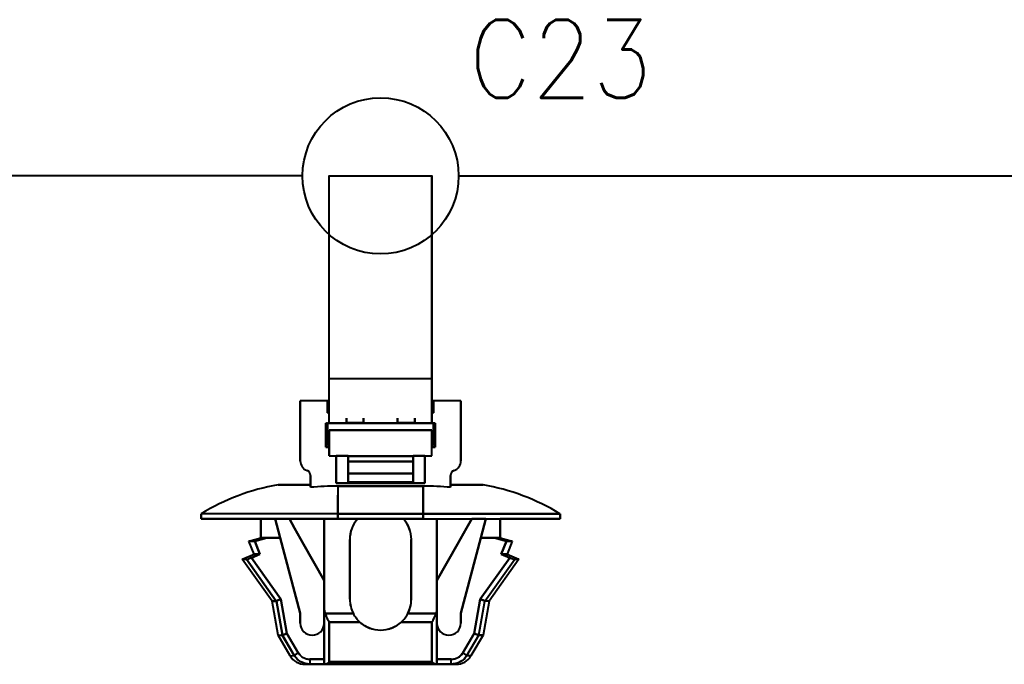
# Model space of a CAD drawing. Header units: inches. Extents: x 47316 to 59086, y 3141 to 11743.
# Drawn here: x 52613.56 to 52645.1, y 8608.08 to 8628.72 of the extents above; entities that cross this region are included whole.
import ezdxf

# ---------------------------------------------------------------- set-up
doc = ezdxf.new("R2010")
doc.units = ezdxf.units.IN
doc.header["$MEASUREMENT"] = 0
doc.styles.get("Standard").update_dxf_attribs({"font": ''})
doc.styles.get('Standard').set_extended_font_data('SimSun')
doc.linetypes.add('_VH_OTCON', pattern='A,0.0001,[7,VeSys.shx,S=0.1,R=0,X=0,Y=0],-0.4,[7,VeSys.shx,S=0.1,R=0,X=0,Y=0],-0.4,["X",Standard,S=1,R=0,X=-0.5,Y=-0.5],-0.0001,[7,VeSys.shx,S=0.1,R=0,X=0,Y=0],-0.4', length=1.2002)

msp = doc.modelspace()

# ---------------------------------------------------------------- linework, layer by layer
at = {"color": 0, "linetype": '_VH_OTCON', "lineweight": -2, "ltscale": 5}
for p, q in [((52622.623, 8623.716), (52554.058, 8623.716)), ((52627.623, 8623.716), (52817.851, 8623.716))]:
    msp.add_line(p, q, dxfattribs=at)
at = {"color": 0, "ltscale": 0.378893}
msp.add_line((52626.765, 8617.216), (52626.765, 8623.716), dxfattribs=at)
at = {"color": 0, "ltscale": 0.37888}
msp.add_line((52626.765, 8617.216), (52626.765, 8623.716), dxfattribs=at)
at = {"color": 7, "ltscale": 0.108633}
msp.add_line((52623.481, 8616.51), (52623.481, 8618.888), dxfattribs=at)
at = {"color": 7, "ltscale": 0.098454}
msp.add_line((52623.481, 8616.51), (52623.481, 8618.665), dxfattribs=at)
at = {"color": 7, "ltscale": 0.057913}
msp.add_line((52623.481, 8616.51), (52623.481, 8617.778), dxfattribs=at)
at = {"color": 7, "ltscale": 0.0644}
for p, q in [((52623.481, 8615.806), (52623.481, 8617.216)), ((52623.481, 8615.806), (52623.481, 8617.216)), ((52626.765, 8617.216), (52626.765, 8615.806)), ((52626.765, 8615.806), (52626.765, 8617.216))]:
    msp.add_line(p, q, dxfattribs=at)
at = {"color": 7, "ltscale": 0.025}
for p, q in [((52622.551, 8615.963), (52622.551, 8616.51)), ((52624.576, 8615.806), (52624.029, 8615.806)), ((52624.576, 8615.806), (52624.029, 8615.806)), ((52624.576, 8615.798), (52624.029, 8615.798)), ((52626.218, 8615.806), (52625.67, 8615.806)), ((52626.218, 8615.806), (52625.67, 8615.806))]:
    msp.add_line(p, q, dxfattribs=at)
at = {"color": 7, "ltscale": 0.039999}
for p, q in [((52623.427, 8616.51), (52622.551, 8616.51)), ((52623.427, 8616.51), (52622.551, 8616.51)), ((52627.695, 8616.51), (52626.82, 8616.51)), ((52627.695, 8616.51), (52626.82, 8616.51))]:
    msp.add_line(p, q, dxfattribs=at)
at = {"color": 7, "ltscale": 0.022501}
for p, q in [((52622.551, 8616.51), (52622.551, 8616.017)), ((52622.551, 8616.51), (52622.551, 8616.017)), ((52627.695, 8616.51), (52627.695, 8616.017)), ((52627.695, 8616.017), (52627.695, 8616.51))]:
    msp.add_line(p, q, dxfattribs=at)
at = {"color": 7, "ltscale": 0.0175}
for p, q in [((52623.427, 8616.51), (52623.427, 8616.127)), ((52623.427, 8616.51), (52623.427, 8616.127)), ((52623.427, 8616.127), (52623.427, 8616.51)), ((52626.82, 8616.51), (52626.82, 8616.127)), ((52626.82, 8616.127), (52626.82, 8616.51))]:
    msp.add_line(p, q, dxfattribs=at)
at = {"color": 7, "ltscale": 0.002499}
for p, q in [((52623.481, 8616.51), (52623.427, 8616.51)), ((52626.82, 8616.51), (52626.765, 8616.51)), ((52623.427, 8616.127), (52623.481, 8616.127)), ((52623.481, 8616.127), (52623.427, 8616.127)), ((52626.765, 8616.127), (52626.82, 8616.127)), ((52626.82, 8616.127), (52626.765, 8616.127)), ((52623.372, 8615.798), (52623.427, 8615.798)), ((52623.372, 8615.798), (52623.427, 8615.798)), ((52626.874, 8615.798), (52626.82, 8615.798)), ((52626.82, 8615.798), (52626.874, 8615.798)), ((52626.82, 8615.798), (52626.874, 8615.798)), ((52623.427, 8615.087), (52623.481, 8615.087)), ((52623.481, 8615.087), (52623.427, 8615.087)), ((52623.427, 8615.087), (52623.481, 8615.087)), ((52626.765, 8615.087), (52626.82, 8615.087)), ((52626.82, 8615.087), (52626.765, 8615.087)), ((52626.765, 8615.087), (52626.82, 8615.087))]:
    msp.add_line(p, q, dxfattribs=at)
at = {"color": 7, "ltscale": 2.6e-05}
for p, q in [((52623.427, 8616.509), (52623.427, 8616.51)), ((52626.82, 8616.51), (52626.82, 8616.509))]:
    msp.add_line(p, q, dxfattribs=at)
at = {"color": 7, "ltscale": 0.064999}
for p, q in [((52622.551, 8616.017), (52622.551, 8614.594)), ((52622.551, 8616.017), (52622.551, 8614.594)), ((52627.695, 8616.017), (52627.695, 8614.594)), ((52627.695, 8614.594), (52627.695, 8616.017))]:
    msp.add_line(p, q, dxfattribs=at)
at = {"color": 7, "ltscale": 0.0625}
msp.add_line((52622.551, 8614.594), (52622.551, 8615.963), dxfattribs=at)
at = {"color": 7, "ltscale": 0.0075}
for p, q in [((52624.029, 8615.798), (52624.029, 8615.963)), ((52624.029, 8615.963), (52624.029, 8615.798)), ((52624.576, 8615.963), (52624.576, 8615.798)), ((52624.576, 8615.798), (52624.576, 8615.963)), ((52625.67, 8615.798), (52625.67, 8615.963)), ((52625.67, 8615.963), (52625.67, 8615.798)), ((52626.218, 8615.963), (52626.218, 8615.798)), ((52626.218, 8615.798), (52626.218, 8615.963)), ((52619.377, 8612.898), (52619.377, 8612.734)), ((52619.377, 8612.734), (52619.377, 8612.898)), ((52623.755, 8612.898), (52623.755, 8612.734)), ((52623.755, 8612.734), (52623.755, 8612.898)), ((52626.491, 8612.734), (52626.491, 8612.898)), ((52626.491, 8612.898), (52626.491, 8612.734)), ((52630.87, 8612.898), (52630.87, 8612.734)), ((52630.87, 8612.734), (52630.87, 8612.898)), ((52622.859, 8608.246), (52622.859, 8608.082)), ((52622.859, 8608.246), (52622.859, 8608.082)), ((52623.317, 8608.082), (52623.317, 8608.246)), ((52627.388, 8608.082), (52627.388, 8608.246)), ((52627.388, 8608.082), (52627.388, 8608.246))]:
    msp.add_line(p, q, dxfattribs=at)
at = {"color": 7, "ltscale": 0.000629}
msp.add_line((52623.386, 8615.798), (52623.372, 8615.798), dxfattribs=at)
at = {"color": 7, "ltscale": 0.035001}
for p, q in [((52623.372, 8615.798), (52623.372, 8615.032)), ((52623.372, 8615.032), (52623.372, 8615.798)), ((52626.874, 8615.032), (52626.874, 8615.798)), ((52626.874, 8615.032), (52626.874, 8615.798)), ((52626.874, 8615.798), (52626.874, 8615.032)), ((52623.755, 8612.734), (52623.755, 8613.5)), ((52623.755, 8612.734), (52623.755, 8613.5))]:
    msp.add_line(p, q, dxfattribs=at)
at = {"color": 7, "ltscale": 0.154999}
for p, q in [((52623.427, 8615.798), (52626.82, 8615.798)), ((52626.82, 8615.798), (52623.427, 8615.798))]:
    msp.add_line(p, q, dxfattribs=at)
at = {"color": 7, "ltscale": 0.032501}
for p, q in [((52623.427, 8615.798), (52623.427, 8615.087)), ((52623.427, 8615.798), (52623.427, 8615.087)), ((52626.82, 8615.798), (52626.82, 8615.087)), ((52626.82, 8615.087), (52626.82, 8615.798))]:
    msp.add_line(p, q, dxfattribs=at)
at = {"color": 7, "ltscale": 0.021939}
msp.add_line((52623.427, 8615.798), (52623.427, 8615.318), dxfattribs=at)
at = {"color": 7, "ltscale": 0.000322}
msp.add_line((52624.576, 8615.798), (52624.576, 8615.805), dxfattribs=at)
at = {"color": 7, "ltscale": 0.023056}
msp.add_line((52626.175, 8615.798), (52625.67, 8615.798), dxfattribs=at)
at = {"color": 7, "ltscale": 0.000368}
msp.add_line((52626.218, 8615.806), (52626.218, 8615.798), dxfattribs=at)
at = {"color": 7, "ltscale": 0.010562}
msp.add_line((52623.427, 8615.087), (52623.427, 8615.318), dxfattribs=at)
at = {"color": 7, "ltscale": 0.15}
for p, q in [((52626.765, 8615.58), (52623.481, 8615.58)), ((52623.481, 8615.58), (52626.765, 8615.58)), ((52623.481, 8614.759), (52626.765, 8614.759)), ((52623.481, 8614.759), (52626.765, 8614.759)), ((52626.765, 8608.164), (52623.481, 8608.164)), ((52623.481, 8608.164), (52626.765, 8608.164))]:
    msp.add_line(p, q, dxfattribs=at)
at = {"color": 7, "ltscale": 0.0375}
for p, q in [((52623.481, 8615.58), (52623.481, 8614.759)), ((52623.481, 8614.759), (52623.481, 8615.58)), ((52626.765, 8614.759), (52626.765, 8615.58)), ((52626.765, 8614.759), (52626.765, 8615.58))]:
    msp.add_line(p, q, dxfattribs=at)
at = {"color": 7, "ltscale": 0.004999}
for p, q in [((52623.372, 8615.032), (52623.481, 8615.032)), ((52623.481, 8615.032), (52623.372, 8615.032)), ((52626.765, 8615.032), (52626.874, 8615.032)), ((52626.874, 8615.032), (52626.765, 8615.032))]:
    msp.add_line(p, q, dxfattribs=at)
at = {"color": 7, "ltscale": 0.002502}
msp.add_line((52623.481, 8615.032), (52623.481, 8615.087), dxfattribs=at)
at = {"color": 7, "ltscale": 0.040002}
for p, q in [((52623.7, 8614.759), (52623.7, 8613.883)), ((52623.7, 8613.883), (52623.7, 8614.759)), ((52626.546, 8613.883), (52626.546, 8614.759)), ((52626.546, 8613.883), (52626.546, 8614.759)), ((52626.546, 8614.759), (52626.546, 8613.883))]:
    msp.add_line(p, q, dxfattribs=at)
at = {"color": 7, "ltscale": 0.017502}
for p, q in [((52624.083, 8614.759), (52623.7, 8614.759)), ((52626.546, 8614.759), (52626.163, 8614.759))]:
    msp.add_line(p, q, dxfattribs=at)
at = {"color": 7, "ltscale": 0.00087}
for p, q in [((52624.083, 8614.74), (52624.083, 8614.759)), ((52624.083, 8614.759), (52624.083, 8614.74)), ((52626.163, 8614.74), (52626.163, 8614.759)), ((52626.163, 8614.759), (52626.163, 8614.74))]:
    msp.add_line(p, q, dxfattribs=at)
at = {"color": 7, "ltscale": 0.023952}
msp.add_line((52624.083, 8614.234), (52624.083, 8614.759), dxfattribs=at)
at = {"color": 7, "ltscale": 0.007443}
for p, q in [((52624.083, 8614.577), (52624.083, 8614.74)), ((52624.083, 8614.74), (52624.083, 8614.577)), ((52626.163, 8614.577), (52626.163, 8614.74)), ((52626.163, 8614.74), (52626.163, 8614.577))]:
    msp.add_line(p, q, dxfattribs=at)
at = {"color": 7, "ltscale": 0.095001}
for p, q in [((52624.083, 8614.74), (52626.163, 8614.74)), ((52626.163, 8614.74), (52624.083, 8614.74)), ((52624.083, 8614.577), (52626.163, 8614.577)), ((52626.163, 8614.577), (52624.083, 8614.577)), ((52626.163, 8614.186), (52624.083, 8614.186)), ((52624.083, 8614.186), (52626.163, 8614.186)), ((52626.163, 8613.914), (52624.083, 8613.914))]:
    msp.add_line(p, q, dxfattribs=at)
at = {"color": 7, "ltscale": 0.017839}
for p, q in [((52624.083, 8614.186), (52624.083, 8614.577)), ((52624.083, 8614.577), (52624.083, 8614.186)), ((52626.163, 8614.186), (52626.163, 8614.577)), ((52626.163, 8614.577), (52626.163, 8614.186))]:
    msp.add_line(p, q, dxfattribs=at)
at = {"color": 7, "ltscale": 0.013786}
msp.add_line((52622.879, 8613.828), (52622.879, 8614.13), dxfattribs=at)
at = {"color": 7, "ltscale": 0.017471}
for p, q in [((52622.879, 8613.747), (52622.879, 8614.13)), ((52627.367, 8613.747), (52627.367, 8614.13))]:
    msp.add_line(p, q, dxfattribs=at)
at = {"color": 7, "ltscale": 0.017476}
for p, q in [((52622.879, 8614.13), (52622.879, 8613.747)), ((52627.367, 8614.13), (52627.367, 8613.747))]:
    msp.add_line(p, q, dxfattribs=at)
at = {"color": 7, "ltscale": 0.014789}
msp.add_line((52624.083, 8614.207), (52624.083, 8613.883), dxfattribs=at)
at = {"color": 7, "ltscale": 0.013841}
for p, q in [((52624.083, 8613.883), (52624.083, 8614.186)), ((52626.163, 8614.186), (52626.163, 8613.883))]:
    msp.add_line(p, q, dxfattribs=at)
at = {"color": 7, "ltscale": 0.012407}
for p, q in [((52624.083, 8613.914), (52624.083, 8614.186)), ((52626.163, 8613.914), (52626.163, 8614.186))]:
    msp.add_line(p, q, dxfattribs=at)
at = {"color": 7, "ltscale": 0.047501}
for p, q in [((52621.839, 8613.828), (52622.879, 8613.828)), ((52622.879, 8613.828), (52621.839, 8613.828)), ((52627.367, 8613.828), (52628.407, 8613.828)), ((52628.407, 8613.828), (52627.367, 8613.828))]:
    msp.add_line(p, q, dxfattribs=at)
at = {"color": 7, "ltscale": 0.00369}
for p, q in [((52622.879, 8613.747), (52622.879, 8613.828)), ((52627.367, 8613.828), (52627.367, 8613.747))]:
    msp.add_line(p, q, dxfattribs=at)
at = {"color": 7, "ltscale": 0.129999}
for p, q in [((52623.7, 8613.883), (52626.546, 8613.883)), ((52626.546, 8613.883), (52623.7, 8613.883))]:
    msp.add_line(p, q, dxfattribs=at)
at = {"color": 7, "ltscale": 0.040567}
for p, q in [((52623.755, 8613.786), (52623.755, 8612.898)), ((52626.491, 8613.786), (52626.491, 8612.898))]:
    msp.add_line(p, q, dxfattribs=at)
at = {"color": 7, "ltscale": 0.125}
for p, q in [((52626.491, 8613.786), (52623.755, 8613.786)), ((52623.755, 8613.786), (52626.491, 8613.786)), ((52626.491, 8612.898), (52623.755, 8612.898)), ((52623.755, 8612.898), (52626.491, 8612.898)), ((52626.491, 8612.734), (52623.755, 8612.734)), ((52623.755, 8612.734), (52626.491, 8612.734))]:
    msp.add_line(p, q, dxfattribs=at)
at = {"color": 7, "ltscale": 0.040569}
for p, q in [((52623.755, 8613.786), (52623.755, 8612.898)), ((52626.491, 8612.898), (52626.491, 8613.786))]:
    msp.add_line(p, q, dxfattribs=at)
at = {"color": 7, "ltscale": 0.001447}
msp.add_line((52626.163, 8613.915), (52626.163, 8613.883), dxfattribs=at)
at = {"color": 7, "ltscale": 0.02751}
msp.add_line((52626.491, 8612.898), (52626.491, 8613.5), dxfattribs=at)
msp.add_line((52626.491, 8612.898), (52626.491, 8613.5), dxfattribs=at)
at = {"color": 7, "ltscale": 0.2}
for p, q in [((52623.755, 8612.898), (52619.377, 8612.898)), ((52623.755, 8612.898), (52619.377, 8612.898)), ((52630.87, 8612.898), (52626.491, 8612.898)), ((52626.491, 8612.898), (52630.87, 8612.898)), ((52623.755, 8612.734), (52619.377, 8612.734)), ((52619.377, 8612.734), (52623.755, 8612.734)), ((52626.491, 8612.734), (52630.87, 8612.734)), ((52626.491, 8612.734), (52630.87, 8612.734))]:
    msp.add_line(p, q, dxfattribs=at)
at = {"color": 7, "ltscale": 0.087396}
for p, q in [((52619.377, 8612.734), (52621.29, 8612.734)), ((52630.87, 8612.734), (52628.956, 8612.734)), ((52630.87, 8612.734), (52628.956, 8612.734))]:
    msp.add_line(p, q, dxfattribs=at)
at = {"color": 7, "ltscale": 0.0875}
for p, q in [((52621.292, 8612.734), (52619.377, 8612.734)), ((52624.138, 8610.161), (52624.138, 8612.077)), ((52624.138, 8612.077), (52624.138, 8610.161)), ((52626.108, 8612.077), (52626.108, 8610.161)), ((52626.108, 8610.161), (52626.108, 8612.077)), ((52626.108, 8610.161), (52626.108, 8612.077))]:
    msp.add_line(p, q, dxfattribs=at)
at = {"color": 7, "ltscale": 0.027499}
for p, q in [((52621.292, 8612.132), (52621.292, 8612.734)), ((52621.292, 8612.734), (52621.292, 8612.132)), ((52628.954, 8612.132), (52628.954, 8612.734)), ((52628.954, 8612.734), (52628.954, 8612.132))]:
    msp.add_line(p, q, dxfattribs=at)
at = {"color": 7, "ltscale": 0.028456}
for p, q in [((52621.91, 8612.132), (52621.75, 8612.734)), ((52621.75, 8612.734), (52621.91, 8612.132)), ((52628.336, 8612.132), (52628.497, 8612.734)), ((52628.497, 8612.734), (52628.336, 8612.132))]:
    msp.add_line(p, q, dxfattribs=at)
at = {"color": 7, "ltscale": 0.020602}
for p, q in [((52621.75, 8612.734), (52622.201, 8612.734)), ((52628.497, 8612.734), (52628.045, 8612.734)), ((52628.497, 8612.734), (52628.045, 8612.734))]:
    msp.add_line(p, q, dxfattribs=at)
at = {"color": 7, "ltscale": 0.020749}
msp.add_line((52622.204, 8612.734), (52621.75, 8612.734), dxfattribs=at)
at = {"color": 7, "ltscale": 0.015289}
msp.add_line((52622.368, 8612.443), (52622.204, 8612.735), dxfattribs=at)
at = {"color": 7, "ltscale": 0.015242}
for p, q in [((52622.204, 8612.734), (52622.368, 8612.443)), ((52627.878, 8612.443), (52628.042, 8612.734))]:
    msp.add_line(p, q, dxfattribs=at)
at = {"color": 7, "ltscale": 0.089999}
for p, q in [((52623.317, 8612.734), (52623.317, 8610.763)), ((52623.317, 8610.763), (52623.317, 8612.734)), ((52626.929, 8610.763), (52626.929, 8612.734)), ((52626.929, 8612.734), (52626.929, 8610.763))]:
    msp.add_line(p, q, dxfattribs=at)
at = {"color": 7, "ltscale": 0.015215}
msp.add_line((52628.042, 8612.734), (52627.879, 8612.444), dxfattribs=at)
at = {"color": 7, "ltscale": 0.018183}
msp.add_line((52620.909, 8612.022), (52621.292, 8612.131), dxfattribs=at)
at = {"color": 7, "ltscale": 0.018199}
for p, q in [((52621.477, 8612.132), (52621.094, 8612.022)), ((52621.094, 8612.022), (52621.477, 8612.132)), ((52628.769, 8612.132), (52629.152, 8612.022)), ((52629.152, 8612.022), (52628.769, 8612.132))]:
    msp.add_line(p, q, dxfattribs=at)
at = {"color": 7, "ltscale": 0.000342}
for p, q in [((52621.3, 8612.132), (52621.292, 8612.132)), ((52628.954, 8612.132), (52628.947, 8612.132))]:
    msp.add_line(p, q, dxfattribs=at)
at = {"color": 7, "ltscale": 0.006641}
msp.add_line((52621.292, 8612.132), (52621.438, 8612.132), dxfattribs=at)
at = {"color": 7, "ltscale": 0.002136}
msp.add_line((52621.292, 8612.132), (52621.339, 8612.132), dxfattribs=at)
at = {"color": 7, "ltscale": 0.002142}
msp.add_line((52621.339, 8612.131), (52621.292, 8612.131), dxfattribs=at)
at = {"color": 7, "ltscale": 0.00033}
for p, q in [((52621.292, 8612.131), (52621.299, 8612.131)), ((52628.947, 8612.131), (52628.954, 8612.131)), ((52629.173, 8611.612), (52629.166, 8611.612))]:
    msp.add_line(p, q, dxfattribs=at)
at = {"color": 7, "ltscale": 0.001825}
msp.add_line((52621.299, 8612.131), (52621.339, 8612.131), dxfattribs=at)
at = {"color": 7, "ltscale": 0.003674}
for p, q in [((52621.38, 8612.132), (52621.3, 8612.132)), ((52628.947, 8612.132), (52628.866, 8612.132))]:
    msp.add_line(p, q, dxfattribs=at)
at = {"color": 7, "ltscale": 0.006299}
msp.add_line((52621.477, 8612.132), (52621.339, 8612.131), dxfattribs=at)
at = {"color": 7, "ltscale": 0.006305}
msp.add_line((52621.339, 8612.132), (52621.477, 8612.132), dxfattribs=at)
at = {"color": 7, "ltscale": 0.00329}
msp.add_line((52621.452, 8612.132), (52621.38, 8612.132), dxfattribs=at)
at = {"color": 7, "ltscale": 0.019785}
for p, q in [((52621.91, 8612.132), (52621.477, 8612.132)), ((52621.477, 8612.132), (52621.91, 8612.132)), ((52628.336, 8612.132), (52628.769, 8612.132)), ((52628.769, 8612.132), (52628.336, 8612.132))]:
    msp.add_line(p, q, dxfattribs=at)
at = {"color": 7, "ltscale": 0.11383}
for p, q in [((52622.551, 8609.723), (52621.91, 8612.132)), ((52621.91, 8612.132), (52622.551, 8609.723)), ((52627.695, 8609.723), (52628.336, 8612.132)), ((52628.336, 8612.132), (52627.695, 8609.723))]:
    msp.add_line(p, q, dxfattribs=at)
at = {"color": 7, "ltscale": 0.02697}
msp.add_line((52622.659, 8611.929), (52622.368, 8612.443), dxfattribs=at)
at = {"color": 7, "ltscale": 0.026985}
for p, q in [((52622.368, 8612.443), (52622.659, 8611.929)), ((52627.588, 8611.929), (52627.878, 8612.443))]:
    msp.add_line(p, q, dxfattribs=at)
at = {"color": 7, "ltscale": 0.02701}
msp.add_line((52627.879, 8612.444), (52627.588, 8611.929), dxfattribs=at)
at = {"color": 7, "ltscale": 0.008441}
for p, q in [((52628.954, 8612.131), (52628.769, 8612.132)), ((52628.769, 8612.132), (52628.954, 8612.132)), ((52629.173, 8611.611), (52628.988, 8611.612))]:
    msp.add_line(p, q, dxfattribs=at)
at = {"color": 7, "ltscale": 0.008432}
msp.add_line((52628.77, 8612.132), (52628.954, 8612.132), dxfattribs=at)
at = {"color": 7, "ltscale": 0.00434}
msp.add_line((52628.866, 8612.132), (52628.771, 8612.132), dxfattribs=at)
at = {"color": 7, "ltscale": 0.002209}
msp.add_line((52628.899, 8612.131), (52628.947, 8612.131), dxfattribs=at)
at = {"color": 7, "ltscale": 0.000286}
for p, q in [((52628.953, 8612.13), (52628.947, 8612.132)), ((52628.947, 8612.132), (52628.953, 8612.13))]:
    msp.add_line(p, q, dxfattribs=at)
at = {"color": 7, "ltscale": 0.018174}
msp.add_line((52628.954, 8612.131), (52629.337, 8612.022), dxfattribs=at)
at = {"color": 7, "ltscale": 0.008429}
for p, q in [((52621.094, 8612.022), (52620.909, 8612.022)), ((52628.988, 8611.612), (52629.173, 8611.612))]:
    msp.add_line(p, q, dxfattribs=at)
at = {"color": 7, "ltscale": 0.020195}
for p, q in [((52621.074, 8611.612), (52620.909, 8612.022)), ((52621.094, 8612.022), (52621.258, 8611.612)), ((52621.258, 8611.612), (52621.094, 8612.022)), ((52629.152, 8612.022), (52628.988, 8611.612)), ((52628.988, 8611.612), (52629.152, 8612.022)), ((52629.337, 8612.022), (52629.173, 8611.612))]:
    msp.add_line(p, q, dxfattribs=at)
at = {"color": 7, "ltscale": 0.008438}
msp.add_line((52620.909, 8612.022), (52621.094, 8612.022), dxfattribs=at)
at = {"color": 7, "ltscale": 0.002185}
msp.add_line((52621, 8612.022), (52620.952, 8612.022), dxfattribs=at)
at = {"color": 7, "ltscale": 0.065039}
msp.add_line((52623.317, 8610.763), (52622.617, 8612.003), dxfattribs=at)
at = {"color": 7, "ltscale": 0.06116}
msp.add_line((52623.317, 8610.763), (52622.659, 8611.929), dxfattribs=at)
at = {"color": 7, "ltscale": 0.061156}
for p, q in [((52622.659, 8611.929), (52623.317, 8610.763)), ((52626.929, 8610.763), (52627.588, 8611.929))]:
    msp.add_line(p, q, dxfattribs=at)
at = {"color": 7, "ltscale": 0.040697}
msp.add_line((52623.317, 8610.967), (52623.317, 8611.858), dxfattribs=at)
at = {"color": 7, "ltscale": 0.040701}
msp.add_line((52623.317, 8611.858), (52623.317, 8610.967), dxfattribs=at)
at = {"color": 7, "ltscale": 0.064963}
msp.add_line((52627.629, 8612.002), (52626.929, 8610.763), dxfattribs=at)
at = {"color": 7, "ltscale": 0.061161}
msp.add_line((52627.588, 8611.929), (52626.929, 8610.763), dxfattribs=at)
at = {"color": 7, "ltscale": 0.004681}
for p, q in [((52629.255, 8612.022), (52629.152, 8612.022)), ((52629.152, 8612.022), (52629.255, 8612.022))]:
    msp.add_line(p, q, dxfattribs=at)
at = {"color": 7, "ltscale": 0.002823}
msp.add_line((52629.317, 8612.022), (52629.255, 8612.022), dxfattribs=at)
at = {"color": 7, "ltscale": 0.00282}
for p, q in [((52629.255, 8612.022), (52629.317, 8612.022)), ((52621.094, 8611.612), (52621.155, 8611.612))]:
    msp.add_line(p, q, dxfattribs=at)
at = {"color": 7, "ltscale": 0.000925}
msp.add_line((52629.337, 8612.022), (52629.317, 8612.022), dxfattribs=at)
at = {"color": 7, "ltscale": 0.000912}
for p, q in [((52629.317, 8612.022), (52629.337, 8612.022)), ((52621.074, 8611.612), (52621.094, 8611.612))]:
    msp.add_line(p, q, dxfattribs=at)
at = {"color": 7, "ltscale": 0.019}
msp.add_line((52620.691, 8611.447), (52621.073, 8611.611), dxfattribs=at)
at = {"color": 7, "ltscale": 0.013619}
for p, q in [((52621.258, 8611.612), (52620.984, 8611.494)), ((52620.984, 8611.494), (52621.258, 8611.612)), ((52628.988, 8611.612), (52629.262, 8611.494)), ((52629.262, 8611.494), (52628.988, 8611.612))]:
    msp.add_line(p, q, dxfattribs=at)
at = {"color": 7, "ltscale": 0.0009}
msp.add_line((52621.093, 8611.611), (52621.073, 8611.611), dxfattribs=at)
at = {"color": 7, "ltscale": 0.002856}
msp.add_line((52621.08, 8611.611), (52621.143, 8611.611), dxfattribs=at)
at = {"color": 7, "ltscale": 0.002869}
msp.add_line((52621.144, 8611.612), (52621.081, 8611.612), dxfattribs=at)
at = {"color": 7, "ltscale": 0.002832}
msp.add_line((52621.155, 8611.611), (52621.093, 8611.611), dxfattribs=at)
at = {"color": 7, "ltscale": 0.004715}
msp.add_line((52621.258, 8611.612), (52621.155, 8611.611), dxfattribs=at)
at = {"color": 7, "ltscale": 0.004687}
msp.add_line((52621.155, 8611.612), (52621.258, 8611.612), dxfattribs=at)
at = {"color": 7, "ltscale": 0.004291}
msp.add_line((52629.082, 8611.612), (52628.988, 8611.612), dxfattribs=at)
at = {"color": 7, "ltscale": 0.003809}
msp.add_line((52629.166, 8611.612), (52629.082, 8611.612), dxfattribs=at)
at = {"color": 7, "ltscale": 0.001593}
msp.add_line((52629.131, 8611.611), (52629.166, 8611.611), dxfattribs=at)
at = {"color": 7, "ltscale": 0.000327}
msp.add_line((52629.166, 8611.611), (52629.173, 8611.611), dxfattribs=at)
at = {"color": 7, "ltscale": 0.019025}
msp.add_line((52629.173, 8611.611), (52629.556, 8611.447), dxfattribs=at)
at = {"color": 7, "ltscale": 4.3e-05}
msp.add_line((52620.69, 8611.447), (52620.691, 8611.447), dxfattribs=at)
at = {"color": 7, "ltscale": 0.075271}
for p, q in [((52621.648, 8610.107), (52620.69, 8611.447)), ((52620.826, 8611.447), (52621.783, 8610.107)), ((52621.783, 8610.107), (52620.826, 8611.447)), ((52628.463, 8610.107), (52629.421, 8611.447)), ((52629.556, 8611.447), (52628.598, 8610.107))]:
    msp.add_line(p, q, dxfattribs=at)
at = {"color": 7, "ltscale": 4.9e-05}
msp.add_line((52620.69, 8611.447), (52620.692, 8611.447), dxfattribs=at)
at = {"color": 7, "ltscale": 0.000903}
msp.add_line((52620.691, 8611.447), (52620.711, 8611.447), dxfattribs=at)
at = {"color": 7, "ltscale": 0.000916}
msp.add_line((52620.692, 8611.447), (52620.712, 8611.447), dxfattribs=at)
at = {"color": 7, "ltscale": 0.005222}
msp.add_line((52620.711, 8611.447), (52620.826, 8611.447), dxfattribs=at)
at = {"color": 7, "ltscale": 0.005249}
msp.add_line((52620.712, 8611.447), (52620.827, 8611.448), dxfattribs=at)
at = {"color": 7, "ltscale": 0.074459}
for p, q in [((52620.984, 8611.494), (52621.932, 8610.168)), ((52621.932, 8610.168), (52620.984, 8611.494)), ((52629.262, 8611.494), (52628.315, 8610.168)), ((52628.315, 8610.168), (52629.262, 8611.494))]:
    msp.add_line(p, q, dxfattribs=at)
at = {"color": 7, "ltscale": 0.075264}
msp.add_line((52628.463, 8610.107), (52629.421, 8611.447), dxfattribs=at)
at = {"color": 7, "ltscale": 0.006177}
msp.add_line((52629.421, 8611.447), (52629.556, 8611.447), dxfattribs=at)
at = {"color": 7, "ltscale": 0.006165}
for p, q in [((52629.556, 8611.447), (52629.421, 8611.447)), ((52628.598, 8610.107), (52628.463, 8610.107)), ((52628.598, 8610.107), (52628.463, 8610.107))]:
    msp.add_line(p, q, dxfattribs=at)
at = {"color": 7, "ltscale": 0.039936}
for p, q in [((52623.317, 8610.763), (52623.317, 8609.889)), ((52623.317, 8609.889), (52623.317, 8610.763)), ((52626.929, 8609.889), (52626.929, 8610.763)), ((52626.929, 8610.763), (52626.929, 8609.889))]:
    msp.add_line(p, q, dxfattribs=at)
at = {"color": 7, "ltscale": 0.048712}
msp.add_line((52623.317, 8609.697), (52623.317, 8610.763), dxfattribs=at)
at = {"color": 7, "ltscale": 0.006168}
for p, q in [((52621.783, 8610.107), (52621.648, 8610.107)), ((52621.648, 8610.107), (52621.783, 8610.107))]:
    msp.add_line(p, q, dxfattribs=at)
at = {"color": 7, "ltscale": 0.05076}
for p, q in [((52621.84, 8609.012), (52621.648, 8610.107)), ((52628.598, 8610.107), (52628.407, 8609.012))]:
    msp.add_line(p, q, dxfattribs=at)
at = {"color": 7, "ltscale": 0.002621}
for p, q in [((52621.787, 8610.107), (52621.84, 8610.13)), ((52621.84, 8610.13), (52621.787, 8610.107)), ((52628.406, 8610.13), (52628.459, 8610.107)), ((52628.459, 8610.107), (52628.406, 8610.13))]:
    msp.add_line(p, q, dxfattribs=at)
at = {"color": 7, "ltscale": 0.050773}
for p, q in [((52621.787, 8610.107), (52621.979, 8609.012)), ((52621.979, 8609.012), (52621.787, 8610.107)), ((52628.268, 8609.012), (52628.459, 8610.107))]:
    msp.add_line(p, q, dxfattribs=at)
at = {"color": 7, "ltscale": 0.000205}
for p, q in [((52621.84, 8610.13), (52621.844, 8610.131)), ((52621.844, 8610.131), (52621.84, 8610.13)), ((52628.402, 8610.131), (52628.406, 8610.13)), ((52628.406, 8610.13), (52628.402, 8610.131))]:
    msp.add_line(p, q, dxfattribs=at)
at = {"color": 7, "ltscale": 0.004321}
for p, q in [((52621.844, 8610.131), (52621.932, 8610.168)), ((52621.932, 8610.168), (52621.844, 8610.131)), ((52628.315, 8610.168), (52628.402, 8610.131)), ((52628.402, 8610.131), (52628.315, 8610.168))]:
    msp.add_line(p, q, dxfattribs=at)
at = {"color": 7, "ltscale": 0.051095}
for p, q in [((52621.932, 8610.168), (52622.124, 8609.066)), ((52622.124, 8609.066), (52621.932, 8610.168)), ((52628.315, 8610.168), (52628.122, 8609.066)), ((52628.122, 8609.066), (52628.315, 8610.168))]:
    msp.add_line(p, q, dxfattribs=at)
at = {"color": 7, "ltscale": 0.050769}
msp.add_line((52628.268, 8609.012), (52628.463, 8610.107), dxfattribs=at)
at = {"color": 7, "ltscale": 0.014999}
for p, q in [((52622.551, 8609.395), (52622.551, 8609.723)), ((52622.551, 8609.723), (52622.551, 8609.395)), ((52627.695, 8609.395), (52627.695, 8609.723)), ((52627.695, 8609.395), (52627.695, 8609.723)), ((52627.695, 8609.723), (52627.695, 8609.395))]:
    msp.add_line(p, q, dxfattribs=at)
at = {"color": 7, "ltscale": 0.082565}
for p, q in [((52623.317, 8608.082), (52623.317, 8609.889)), ((52623.317, 8609.889), (52623.317, 8608.082)), ((52626.929, 8609.889), (52626.929, 8608.082)), ((52626.929, 8608.082), (52626.929, 8609.889))]:
    msp.add_line(p, q, dxfattribs=at)
at = {"color": 7, "ltscale": 0.008279}
msp.add_line((52623.317, 8609.516), (52623.317, 8609.697), dxfattribs=at)
at = {"color": 7, "ltscale": 0.041339}
for p, q in [((52623.345, 8609.705), (52624.25, 8609.705)), ((52624.25, 8609.705), (52623.345, 8609.705)), ((52625.996, 8609.705), (52626.901, 8609.705)), ((52626.901, 8609.705), (52625.996, 8609.705))]:
    msp.add_line(p, q, dxfattribs=at)
at = {"color": 7, "ltscale": 0.002634}
for p, q in [((52623.345, 8609.705), (52623.365, 8609.651)), ((52626.881, 8609.651), (52626.901, 8609.705))]:
    msp.add_line(p, q, dxfattribs=at)
at = {"color": 7, "ltscale": 0.002635}
for p, q in [((52623.365, 8609.651), (52623.345, 8609.705)), ((52626.901, 8609.705), (52626.881, 8609.651))]:
    msp.add_line(p, q, dxfattribs=at)
at = {"color": 7, "ltscale": 0.005516}
msp.add_line((52623.317, 8609.395), (52623.317, 8609.516), dxfattribs=at)
at = {"color": 7, "ltscale": 0.052501}
msp.add_line((52623.317, 8608.246), (52623.317, 8609.395), dxfattribs=at)
at = {"color": 7, "ltscale": 0.044711}
for p, q in [((52624.46, 8609.433), (52623.481, 8609.433)), ((52623.481, 8609.433), (52624.46, 8609.433)), ((52626.765, 8609.433), (52625.786, 8609.433)), ((52625.786, 8609.433), (52626.765, 8609.433))]:
    msp.add_line(p, q, dxfattribs=at)
at = {"color": 7, "ltscale": 0.057954}
for p, q in [((52623.481, 8609.433), (52623.481, 8608.164)), ((52623.481, 8608.164), (52623.481, 8609.433)), ((52626.765, 8608.164), (52626.765, 8609.433)), ((52626.765, 8609.433), (52626.765, 8608.164))]:
    msp.add_line(p, q, dxfattribs=at)
at = {"color": 7, "ltscale": 0.001863}
msp.add_line((52624.431, 8609.46), (52624.461, 8609.432), dxfattribs=at)
at = {"color": 7, "ltscale": 0.000505}
msp.add_line((52624.46, 8609.433), (52624.452, 8609.44), dxfattribs=at)
at = {"color": 7, "ltscale": 0.000598}
msp.add_line((52625.786, 8609.433), (52625.796, 8609.442), dxfattribs=at)
at = {"color": 7, "ltscale": 0.006223}
for p, q in [((52621.84, 8609.012), (52621.976, 8609.012)), ((52621.84, 8609.012), (52621.976, 8609.012)), ((52628.407, 8609.012), (52628.27, 8609.012))]:
    msp.add_line(p, q, dxfattribs=at)
at = {"color": 7, "ltscale": 0.034946}
for p, q in [((52622.228, 8608.353), (52621.84, 8609.012)), ((52628.407, 8609.012), (52628.019, 8608.353))]:
    msp.add_line(p, q, dxfattribs=at)
at = {"color": 7, "ltscale": 0.034208}
for p, q in [((52622.356, 8608.366), (52621.976, 8609.012)), ((52627.891, 8608.366), (52628.27, 8609.012))]:
    msp.add_line(p, q, dxfattribs=at)
at = {"color": 7, "ltscale": 0.000128}
for p, q in [((52621.979, 8609.012), (52621.976, 8609.012)), ((52628.27, 8609.012), (52628.268, 8609.012)), ((52628.268, 8609.012), (52628.27, 8609.012))]:
    msp.add_line(p, q, dxfattribs=at)
at = {"color": 7, "ltscale": 0.002806}
for p, q in [((52621.979, 8609.012), (52622.036, 8609.034)), ((52628.21, 8609.034), (52628.268, 8609.012))]:
    msp.add_line(p, q, dxfattribs=at)
at = {"color": 7, "ltscale": 0.00266}
for p, q in [((52622.034, 8609.032), (52621.979, 8609.012)), ((52628.268, 8609.012), (52628.213, 8609.032))]:
    msp.add_line(p, q, dxfattribs=at)
at = {"color": 7, "ltscale": 0.034163}
for p, q in [((52621.979, 8609.012), (52622.356, 8608.366)), ((52627.891, 8608.366), (52628.268, 8609.012))]:
    msp.add_line(p, q, dxfattribs=at)
at = {"color": 7, "ltscale": 0.004276}
for p, q in [((52622.036, 8609.034), (52622.124, 8609.066)), ((52622.124, 8609.066), (52622.037, 8609.033)), ((52628.21, 8609.033), (52628.122, 8609.066)), ((52628.122, 8609.066), (52628.21, 8609.034))]:
    msp.add_line(p, q, dxfattribs=at)
at = {"color": 7, "ltscale": 0.0329}
for p, q in [((52622.124, 8609.066), (52622.489, 8608.445)), ((52622.489, 8608.445), (52622.124, 8609.066)), ((52628.122, 8609.066), (52627.757, 8608.445)), ((52627.757, 8608.445), (52628.122, 8609.066))]:
    msp.add_line(p, q, dxfattribs=at)
at = {"color": 7, "ltscale": 0.006219}
msp.add_line((52628.27, 8609.012), (52628.407, 8609.012), dxfattribs=at)
at = {"color": 7, "ltscale": 0.005864}
msp.add_line((52622.228, 8608.351), (52622.356, 8608.366), dxfattribs=at)
at = {"color": 7, "ltscale": 0.005865}
for p, q in [((52622.228, 8608.352), (52622.356, 8608.366)), ((52627.891, 8608.366), (52628.018, 8608.352))]:
    msp.add_line(p, q, dxfattribs=at)
at = {"color": 7, "ltscale": 0.007092}
for p, q in [((52622.489, 8608.445), (52622.356, 8608.366)), ((52622.356, 8608.366), (52622.489, 8608.445)), ((52627.891, 8608.366), (52627.757, 8608.445)), ((52627.757, 8608.445), (52627.891, 8608.366))]:
    msp.add_line(p, q, dxfattribs=at)
at = {"color": 7, "ltscale": 0.00587}
msp.add_line((52628.018, 8608.351), (52627.891, 8608.366), dxfattribs=at)
at = {"color": 7, "ltscale": 0.015717}
msp.add_line((52622.7, 8608.082), (52623.044, 8608.082), dxfattribs=at)
at = {"color": 7, "ltscale": 0.015729}
msp.add_line((52623.044, 8608.082), (52622.7, 8608.082), dxfattribs=at)
at = {"color": 7, "ltscale": 0.020941}
for p, q in [((52622.859, 8608.246), (52623.317, 8608.246)), ((52623.317, 8608.246), (52622.859, 8608.246)), ((52623.317, 8608.082), (52622.859, 8608.082)), ((52622.859, 8608.082), (52623.317, 8608.082)), ((52627.388, 8608.246), (52626.929, 8608.246)), ((52626.929, 8608.246), (52627.388, 8608.246)), ((52627.388, 8608.082), (52626.929, 8608.082)), ((52626.929, 8608.082), (52627.388, 8608.082))]:
    msp.add_line(p, q, dxfattribs=at)
at = {"color": 7, "ltscale": 0.012512}
for p, q in [((52623.318, 8608.082), (52623.044, 8608.082)), ((52627.202, 8608.082), (52626.928, 8608.082))]:
    msp.add_line(p, q, dxfattribs=at)
at = {"color": 7, "ltscale": 0.000995}
for p, q in [((52623.339, 8608.082), (52623.317, 8608.082)), ((52623.317, 8608.082), (52623.339, 8608.082)), ((52626.929, 8608.082), (52626.907, 8608.082)), ((52626.907, 8608.082), (52626.929, 8608.082))]:
    msp.add_line(p, q, dxfattribs=at)
at = {"color": 7, "ltscale": 0.163214}
msp.add_line((52626.91, 8608.082), (52623.337, 8608.082), dxfattribs=at)
at = {"color": 7, "ltscale": 0.163013}
msp.add_line((52623.339, 8608.082), (52626.907, 8608.082), dxfattribs=at)
at = {"color": 7, "ltscale": 0.000399}
msp.add_line((52626.901, 8608.082), (52626.91, 8608.082), dxfattribs=at)
at = {"color": 7, "ltscale": 0.012915}
msp.add_line((52627.485, 8608.082), (52627.202, 8608.082), dxfattribs=at)
at = {"color": 7, "ltscale": 0.004422}
msp.add_line((52627.388, 8608.082), (52627.485, 8608.082), dxfattribs=at)
at = {"color": 7, "ltscale": 0.006183}
msp.add_line((52627.523, 8608.082), (52627.388, 8608.082), dxfattribs=at)
at = {"color": 7, "ltscale": 0.007248}
msp.add_line((52627.388, 8608.082), (52627.546, 8608.082), dxfattribs=at)
at = {"color": 7, "ltscale": 0.001605}
msp.add_line((52627.503, 8608.082), (52627.538, 8608.082), dxfattribs=at)
at = {"color": 0}
msp.add_lwpolyline([(52626.765, 8617.216), (52623.481, 8617.216), (52623.481, 8623.716), (52626.765, 8623.716)], close=True, dxfattribs=at)
at = {"color": 7}
for points in [[(52624.768, 8609.242), (52624.656, 8609.294), (52624.46, 8609.433)], [(52625.786, 8609.433), (52625.59, 8609.294), (52625.479, 8609.242)], [(52622.859, 8608.082), (52622.708, 8608.102), (52622.568, 8608.159), (52622.448, 8608.248), (52622.356, 8608.366)], [(52622.859, 8608.082), (52622.711, 8608.101), (52622.572, 8608.156), (52622.472, 8608.225), (52622.356, 8608.366)], [(52627.891, 8608.366), (52627.798, 8608.248), (52627.677, 8608.158), (52627.537, 8608.101), (52627.388, 8608.082)], [(52627.891, 8608.366), (52627.818, 8608.267), (52627.725, 8608.187), (52627.591, 8608.118), (52627.388, 8608.082)]]:
    msp.add_lwpolyline(points, dxfattribs=at)
at = {"color": 0, "linetype": 'Continuous', "lineweight": -2}
msp.add_circle((52625.123, 8623.716), 2.5, dxfattribs=at)
at = {"color": 7}
for centre, radius, start, end in [((52622.879, 8614.594), 0.328, 179.9994, 250.5293), ((52622.879, 8614.594), 0.328, 180, 250.5288), ((52622.879, 8614.594), 0.328, 179.9994, 250.5294), ((52627.367, 8614.594), 0.328, 289.4712, 0), ((52627.367, 8614.594), 0.328, 289.4707, 0.0006), ((52622.714, 8614.129), 0.166, 57.0425, 70.4553), ((52622.714, 8614.129), 0.166, 0.3156, 70.2132), ((52622.715, 8614.13), 0.164, 0.0195, 70.5097), ((52627.533, 8614.129), 0.166, 109.7868, 179.6844), ((52627.531, 8614.13), 0.164, 109.4907, 179.9809), ((52627.532, 8614.129), 0.165, 109.5431, 137.7308), ((52623.086, 8606.803), 7.135, 100.0643, 121.3266), ((52623.938, 8601.207), 12.585, 92.8258, 94.8248), ((52623.729, 8604.229), 9.556, 92.4655, 95.0982), ((52623.804, 8600.945), 12.841, 90.2174, 92.1704), ((52623.754, 8603.736), 10.05, 89.9939, 92.4892), ((52623.804, 8600.945), 12.841, 90.2174, 92.1704), ((52626.492, 8603.737), 10.049, 87.5107, 90.0063), ((52626.443, 8600.945), 12.841, 87.8296, 89.7826), ((52626.308, 8601.207), 12.585, 85.1752, 87.1742), ((52626.518, 8604.228), 9.557, 84.902, 87.5344), ((52627.16, 8606.803), 7.135, 58.6734, 79.9357), ((52627.16, 8606.803), 7.135, 58.6734, 79.9357), ((52625.123, 8612.077), 0.984, 138.1813, 180.0244), ((52625.137, 8612.071), 1, 138.4852, 179.6729), ((52625.126, 8612.078), 0.983, 17.7035, 41.8454), ((52625.109, 8612.071), 1, 0.3271, 41.5148), ((52625.124, 8612.077), 0.985, 359.9744, 41.8082), ((52625.129, 8612.076), 0.991, 162.0866, 179.9516), ((52620.805, 8611.713), 0.267, 274.42, 288.4837), ((52620.805, 8611.711), 0.265, 274.518, 288.631), ((52620.642, 8612.289), 0.865, 286.6343, 293.2836), ((52620.656, 8612.25), 0.823, 286.458, 293.4523), ((52629.591, 8612.251), 0.825, 246.5546, 253.5173), ((52629.604, 8612.288), 0.865, 246.715, 253.359), ((52629.441, 8611.71), 0.264, 251.3817, 265.6108), ((52629.442, 8611.714), 0.268, 251.5222, 265.5584), ((52625.123, 8610.161), 0.985, 180.0004, 207.5793), ((52625.13, 8610.162), 0.992, 180.0488, 194.3908), ((52625.131, 8610.166), 0.993, 180.2495, 207.6029), ((52625.115, 8610.166), 0.993, 332.3971, 359.7505), ((52625.123, 8610.161), 0.985, 332.4207, 359.9996), ((52625.116, 8610.162), 0.993, 344.7319, 359.944), ((52625.116, 8610.162), 0.992, 345.3918, 359.9518), ((52625.123, 8610.161), 0.985, 345.5164, 359.9998), ((52623.936, 8609.889), 0.619, 179.9621, 197.2519), ((52623.906, 8609.883), 0.589, 179.457, 197.6365), ((52624.439, 8610.097), 1.162, 202.5469, 207.2773), ((52624.428, 8610.093), 1.151, 202.5671, 207.342), ((52625.127, 8610.164), 0.99, 207.6266, 217.3119), ((52625.134, 8610.164), 0.995, 207.4251, 217.048), ((52625.113, 8610.164), 0.995, 322.952, 332.5749), ((52625.119, 8610.164), 0.99, 322.6881, 332.3734), ((52625.818, 8610.093), 1.151, 332.6577, 337.4331), ((52625.808, 8610.097), 1.162, 332.7219, 337.4536), ((52626.311, 8609.889), 0.619, 342.7481, 0.0379), ((52626.34, 8609.883), 0.589, 342.3665, 0.5393), ((52622.934, 8609.395), 0.383, 180.0079, 359.9921), ((52622.934, 8609.395), 0.383, 180.0245, 359.9755), ((52624.976, 8610.381), 1.77, 207.4856, 212.3982), ((52624.948, 8610.365), 1.738, 207.542, 212.4484), ((52625.097, 8610.136), 0.949, 217.0272, 227.8015), ((52625.124, 8610.162), 0.986, 217.297, 227.6662), ((52625.127, 8610.173), 0.997, 227.9955, 248.9005), ((52625.124, 8610.162), 0.986, 240.0689, 253.5652), ((52625.119, 8610.173), 0.997, 291.0985, 311.9992), ((52625.149, 8610.136), 0.949, 312.1985, 322.9728), ((52625.122, 8610.162), 0.986, 312.3338, 322.703), ((52625.271, 8610.381), 1.77, 327.6022, 332.5141), ((52625.298, 8610.365), 1.738, 327.5519, 332.4578), ((52627.312, 8609.395), 0.383, 180.0079, 359.9921), ((52627.312, 8609.395), 0.383, 180.0245, 359.9755), ((52625.127, 8610.161), 0.985, 248.6458, 269.788), ((52625.124, 8610.176), 1, 249.1009, 269.9344), ((52625.12, 8610.161), 0.985, 270.212, 291.3542), ((52625.122, 8610.176), 1, 270.066, 290.9012), ((52625.122, 8610.163), 0.987, 285.003, 294.1628), ((52625.123, 8610.161), 0.985, 286.5108, 293.4668), ((52622.706, 8608.64), 0.559, 211.1509, 269.3427), ((52622.819, 8608.639), 0.382, 210.5337, 227.0049), ((52622.974, 8608.759), 0.577, 212.9454, 223.7059), ((52622.819, 8608.636), 0.381, 226.6533, 243.1845), ((52622.837, 8608.659), 0.409, 227.0192, 242.3839), ((52627.54, 8608.64), 0.559, 270.6574, 328.8475), ((52627.409, 8608.659), 0.409, 297.6521, 313.0236), ((52627.428, 8608.636), 0.38, 296.8107, 313.3936), ((52627.428, 8608.639), 0.382, 313.0347, 329.4711), ((52627.273, 8608.758), 0.576, 316.2971, 327.0928), ((52622.844, 8608.664), 0.416, 241.8404, 256.7535), ((52622.851, 8608.686), 0.44, 242.4141, 256.7359), ((52622.88, 8608.934), 0.688, 259.1161, 268.2318), ((52622.858, 8608.713), 0.468, 256.6879, 270.119), ((52623.332, 8608.162), 0.0802, 273.4236, 294.5804), ((52623.331, 8608.162), 0.081, 273.684, 294.5891), ((52623.335, 8608.161), 0.0794, 272.667, 292.2233), ((52623.335, 8608.161), 0.0799, 272.8797, 292.2757), ((52623.284, 8608.296), 0.224, 291.1833, 300.7947), ((52623.285, 8608.296), 0.223, 291.0314, 300.6778), ((52623.116, 8608.574), 0.548, 301.0217, 311.6949), ((52623.106, 8608.588), 0.566, 301.1911, 311.5329), ((52627.131, 8608.574), 0.55, 228.2977, 238.9488), ((52627.141, 8608.589), 0.567, 228.4937, 238.8197), ((52626.962, 8608.296), 0.224, 239.2021, 248.8182), ((52626.961, 8608.296), 0.223, 239.3169, 248.9701), ((52626.911, 8608.161), 0.0794, 247.7787, 267.3333), ((52626.911, 8608.161), 0.0799, 247.7277, 267.123), ((52627.389, 8608.713), 0.467, 269.877, 283.354), ((52627.366, 8608.934), 0.688, 271.791, 280.9305), ((52627.396, 8608.686), 0.44, 283.3041, 297.6201), ((52627.402, 8608.665), 0.417, 283.2388, 298.1605)]:
    msp.add_arc(centre, radius, start, end, dxfattribs=at)

# ---------------------------------------------------------------- texts
at = {"color": 21, "linetype": 'Continuous', "lineweight": 15, "insert": (52627.945, 8628.716), "char_height": 2.5, "width": 6.53571, "attachment_point": 1}
msp.add_mtext('\\Fromans.shx;\\W0.9000000000;\\T1.0000000000;\\o\\lC23', dxfattribs=at)

doc.saveas('drawing.dxf')
